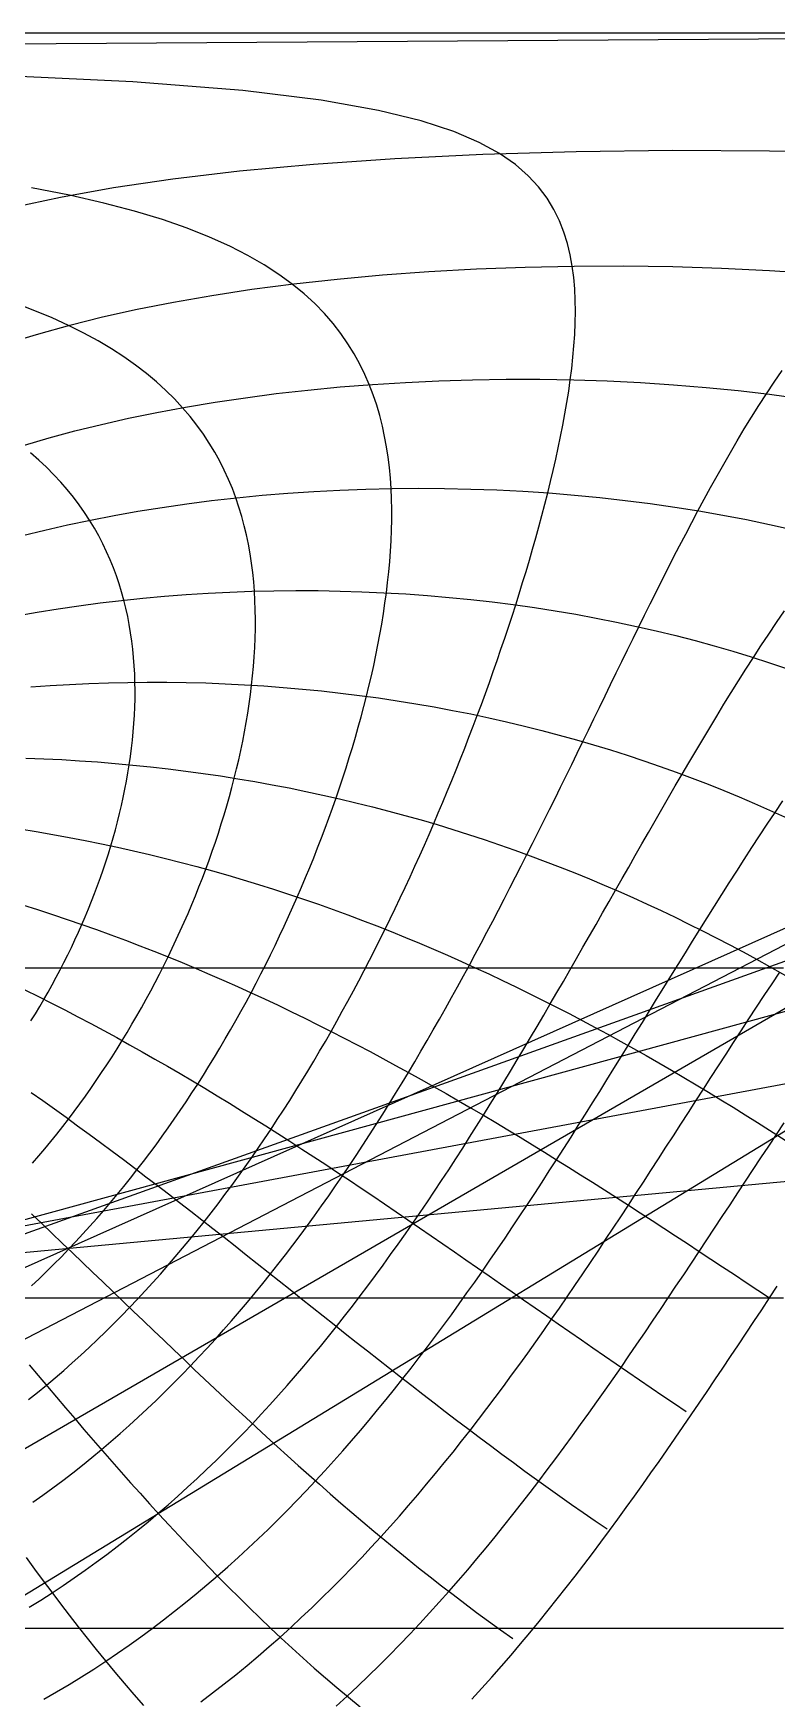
# Model space of a CAD drawing. Header units: millimetres. Extents: x -267 to 267, y -134 to 134.
# Drawn here: x 55.8 to 134.3, y -42.3 to 133.5 of the extents above; entities that cross this region are included whole.
import ezdxf

# ---------------------------------------------------------------- set-up
doc = ezdxf.new("R2010")
doc.units = ezdxf.units.MM
doc.layers.add('ENGRAVE', color=7, linetype='Continuous')
doc.layers.add('GUIDE', color=3, linetype='Continuous')

msp = doc.modelspace()

# ---------------------------------------------------------------- linework, layer by layer
at = {"layer": 'ENGRAVE'}
for points in [[(227.6253, 133.5177), (0, 132.0342)], [(87.2534, 28.1479), (87.8509, 29.2075), (88.4421, 30.2715), (89.0271, 31.3398), (89.6059, 32.4123), (90.1788, 33.489), (90.7457, 34.5697), (91.3066, 35.6544), (91.8617, 36.7429), (92.4111, 37.8352), (92.9547, 38.9312), (93.4927, 40.0308), (94.025, 41.134), (94.5517, 42.2406), (95.073, 43.3506), (95.5887, 44.4638), (96.099, 45.5803), (96.6039, 46.6999), (97.1035, 47.8226), (97.5976, 48.9483), (98.0865, 50.077), (98.5701, 51.2085), (99.0483, 52.3428), (99.5213, 53.4798), (99.989, 54.6195), (100.4515, 55.7617), (100.9086, 56.9066), (101.3605, 58.0538), (101.807, 59.2036), (102.2482, 60.3556), (102.684, 61.51), (103.1145, 62.6665), (103.5394, 63.8253), (103.9588, 64.9862), (104.3727, 66.1491), (104.7809, 67.3141), (105.1833, 68.481), (105.5798, 69.6498), (105.9704, 70.8205), (106.3548, 71.9929), (106.733, 73.1671), (107.1047, 74.343), (107.4698, 75.5205), (107.8281, 76.6996), (108.1793, 77.8803), (108.5232, 79.0624), (108.8595, 80.246), (109.1879, 81.4309), (109.508, 82.6172), (109.8194, 83.8047), (110.1217, 84.9935), (110.4144, 86.1835), (110.6969, 87.3746), (110.9686, 88.5667), (111.2289, 89.7599), (111.4768, 90.954), (111.7117, 92.149), (111.9324, 93.3449), (112.138, 94.5415), (112.327, 95.7389), (112.4981, 96.9369), (112.6496, 98.1355), (112.7797, 99.3346), (112.8863, 100.5341), (112.9667, 101.7339), (113.0182, 102.9339), (113.0374, 104.1341), (113.0203, 105.3343), (112.9623, 106.5343), (112.8579, 107.7341), (112.7005, 108.9334), (112.4822, 110.1321), (112.1932, 111.3298), (111.8219, 112.5264), (111.3535, 113.7214), (110.7697, 114.9145), (110.0472, 116.1051), (109.1562, 117.2924), (108.0575, 118.4757), (106.6991, 119.6537), (105.0107, 120.8249), (102.8947, 121.9869), (100.2132, 123.1367), (96.7653, 124.2695), (92.2507, 125.3781), (86.2102, 126.4508), (77.93, 127.4687), (66.3206, 128.3985), (49.8993, 129.1831)], [(53.7426, 115.1629), (58.7037, 116.2286), (64.2859, 117.2299), (70.5597, 118.1539), (77.5845, 118.986), (85.3947, 119.7096), (93.981, 120.3068), (103.2707, 120.7598), (113.1146, 121.0529), (123.2886, 121.1748), (133.5177, 121.1203)], [(133.5177, 121.1203), (143.5181, 120.8918)], [(78.8141, 32.2276), (79.3354, 33.2185), (79.8492, 34.2139), (80.3555, 35.2137), (80.8541, 36.2178), (81.3452, 37.2261), (81.8286, 38.2384), (82.3045, 39.2547), (82.7727, 40.2749), (83.2331, 41.2989), (83.6859, 42.3267), (84.1309, 43.358), (84.5681, 44.3928), (84.9973, 45.4311), (85.4187, 46.4727), (85.8319, 47.5176), (86.2371, 48.5656), (86.6341, 49.6167), (87.0228, 50.6708), (87.403, 51.7278), (87.7747, 52.7876), (88.1378, 53.8502), (88.492, 54.9154), (88.8372, 55.9832), (89.1733, 57.0535), (89.5, 58.1262), (89.8171, 59.2012), (90.1246, 60.2784), (90.4219, 61.3578), (90.7091, 62.4392), (90.9856, 63.5227), (91.2514, 64.608), (91.5059, 65.6951), (91.7489, 66.7839), (91.9799, 67.8744), (92.1987, 68.9664), (92.4046, 70.0598), (92.5973, 71.1546), (92.7762, 72.2507), (92.9407, 73.3479), (93.0902, 74.4461), (93.2241, 75.5453), (93.3417, 76.6453), (93.4421, 77.746), (93.5244, 78.8474), (93.5879, 79.9492), (93.6314, 81.0514), (93.6538, 82.1538), (93.6541, 83.2563), (93.6307, 84.3586), (93.5825, 85.4608), (93.5076, 86.5626), (93.4045, 87.6637), (93.2713, 88.7641), (93.1059, 89.8635), (92.906, 90.9617), (92.669, 92.0584), (92.3923, 93.1535), (92.0727, 94.2464), (91.7067, 95.3371), (91.2907, 96.4251), (90.8204, 97.51), (90.2911, 98.5914), (89.6975, 99.6688), (89.0337, 100.7417), (88.293, 101.8096), (87.4682, 102.8716), (86.5507, 103.9271), (85.5311, 104.9753), (84.3988, 106.015), (83.1418, 107.0453), (81.7463, 108.0648), (80.197, 109.0721), (78.4764, 110.0654), (76.5649, 111.0428), (74.4403, 112.002), (72.0779, 112.9403), (69.4502, 113.8546), (66.527, 114.7413), (63.2758, 115.5962), (59.6624, 116.4143), (55.6521, 117.1902)], [(53.3268, 100.8613), (56.4215, 101.806), (59.6931, 102.7104), (63.1488, 103.5706), (66.7945, 104.3827), (70.6341, 105.1428), (74.6691, 105.8463), (78.8979, 106.4889), (83.3151, 107.0663), (87.911, 107.5739), (92.6714, 108.0077), (97.5768, 108.3638), (102.6031, 108.6389), (107.7216, 108.8302), (112.9004, 108.9359), (118.1047, 108.9548), (123.2988, 108.8867), (128.4476, 108.7323), (133.5177, 108.4932)], [(133.5177, 108.4932), (138.4787, 108.1719)], [(70.0583, 36.0083), (70.496, 36.9177), (70.9251, 37.8313), (71.3454, 38.749), (71.7568, 39.6708), (72.1592, 40.5965), (72.5526, 41.526), (72.9369, 42.4593), (73.3118, 43.3961), (73.6774, 44.3365), (74.0335, 45.2802), (74.38, 46.2273), (74.7167, 47.1775), (75.0435, 48.1308), (75.3602, 49.0871), (75.6667, 50.0462), (75.9627, 51.0081), (76.2481, 51.9727), (76.5227, 52.9398), (76.7861, 53.9093), (77.0383, 54.8811), (77.279, 55.8552), (77.5078, 56.8313), (77.7245, 57.8094), (77.9288, 58.7894), (78.1204, 59.7712), (78.2989, 60.7546), (78.4639, 61.7395), (78.6151, 62.7257), (78.752, 63.7133), (78.8743, 64.702), (78.9813, 65.6916), (79.0727, 66.6822), (79.1478, 67.6734), (79.2062, 68.6653), (79.2471, 69.6575), (79.27, 70.6501), (79.2741, 71.6427), (79.2587, 72.6354), (79.223, 73.6278), (79.1662, 74.6198), (79.0874, 75.6112), (78.9855, 76.6018), (78.8596, 77.5914), (78.7085, 78.5798), (78.5311, 79.5668), (78.3261, 80.5521), (78.0922, 81.5355), (77.8278, 82.5167), (77.5315, 83.4954), (77.2016, 84.4714), (76.8362, 85.4442), (76.4335, 86.4135), (75.9915, 87.3791), (75.5078, 88.3404), (74.9802, 89.2971), (74.4061, 90.2487), (73.7828, 91.1947), (73.1074, 92.1346), (72.3768, 93.0679), (71.5876, 93.9939), (70.7362, 94.9119), (69.8189, 95.8213), (68.8316, 96.7213), (67.7699, 97.6109), (66.6293, 98.4894), (65.405, 99.3558), (64.0917, 100.2088), (62.6842, 101.0475), (61.1769, 101.8705), (59.5639, 102.6764), (57.8395, 103.4638), (55.9977, 104.231), (54.0324, 104.9763)], [(54.8985, 90.043), (57.5202, 90.805), (60.2267, 91.5318), (63.0184, 92.2214), (65.8947, 92.8721), (68.8544, 93.4818), (71.8957, 94.0487), (75.0157, 94.5708), (78.2109, 95.0464), (81.4767, 95.4737), (84.8074, 95.8511), (88.1968, 96.1769), (91.6373, 96.45), (95.1208, 96.669), (98.6384, 96.8331), (102.1805, 96.9414), (105.7372, 96.9935), (109.2983, 96.9891), (112.8534, 96.9283), (116.3924, 96.8113), (119.9053, 96.6387), (123.3828, 96.4112), (126.8159, 96.1299), (130.1966, 95.796), (133.5177, 95.4108)], [(95.4108, 23.8194), (96.0747, 24.9352), (96.7337, 26.0552), (97.3879, 27.1791), (98.0375, 28.307), (98.6826, 29.4387), (99.3233, 30.5741), (99.9599, 31.7131), (100.5925, 32.8557), (101.2212, 34.0018), (101.8461, 35.1512), (102.4675, 36.3039), (103.0855, 37.4599), (103.7003, 38.619), (104.3119, 39.7811), (104.9207, 40.9463), (105.5266, 42.1143), (106.13, 43.2852), (106.7309, 44.4589), (107.3295, 45.6353), (107.926, 46.8143), (108.5206, 47.9959), (109.1134, 49.18), (109.7047, 50.3665), (110.2946, 51.5554), (110.8833, 52.7466), (111.471, 53.94), (112.0579, 55.1357), (112.6442, 56.3335), (113.2301, 57.5333), (113.8159, 58.7352), (114.4018, 59.939), (114.9881, 61.1447), (115.5749, 62.3523), (116.1626, 63.5616), (116.7514, 64.7727), (117.3416, 65.9855), (117.9336, 67.1999), (118.5276, 68.4159), (119.124, 69.6333), (119.7232, 70.8523), (120.3256, 72.0727), (120.9315, 73.2944), (121.5414, 74.5174), (122.1558, 75.7417), (122.7752, 76.9671), (123.4001, 78.1937), (124.0312, 79.4214), (124.6691, 80.6501), (125.3144, 81.8798), (125.9679, 83.1104), (126.6306, 84.3419), (127.3032, 85.5741), (127.9867, 86.807), (128.6823, 88.0406), (129.3913, 89.2748), (130.1148, 90.5095), (130.8545, 91.7446), (131.6119, 92.9801), (132.3891, 94.2158), (133.1881, 95.4516), (134.0112, 96.6875), (134.8613, 97.9233)], [(133.5177, 95.4108), (136.7729, 94.9759)], [(60.9614, 39.4379), (61.3112, 40.2522), (61.6514, 41.0702), (61.9819, 41.8919), (62.3027, 42.7171), (62.6135, 43.5457), (62.9141, 44.3776), (63.2046, 45.2126), (63.4846, 46.0508), (63.7541, 46.8918), (64.0128, 47.7357), (64.2606, 48.5822), (64.4973, 49.4314), (64.7226, 50.2829), (64.9364, 51.1368), (65.1385, 51.9928), (65.3285, 52.8509), (65.5062, 53.711), (65.6714, 54.5728), (65.8239, 55.4362), (65.9632, 56.3012), (66.0892, 57.1676), (66.2014, 58.0352), (66.2996, 58.9039), (66.3833, 59.7735), (66.4523, 60.6439), (66.5061, 61.515), (66.5443, 62.3865), (66.5666, 63.2583), (66.5723, 64.1303), (66.5611, 65.0022), (66.5324, 65.874), (66.4858, 66.7453), (66.4206, 67.6161), (66.3363, 68.4861), (66.2322, 69.3552), (66.1078, 70.223), (65.9623, 71.0895), (65.7951, 71.9543), (65.6053, 72.8173), (65.3922, 73.6782), (65.1551, 74.5367), (64.8929, 75.3927), (64.6049, 76.2457), (64.29, 77.0955), (63.9473, 77.9419), (63.5757, 78.7845), (63.1742, 79.623), (62.7416, 80.457), (62.2767, 81.2862), (61.7782, 82.1101), (61.245, 82.9285), (60.6756, 83.7408), (60.0687, 84.5467), (59.4227, 85.3457), (58.7363, 86.1372), (58.0078, 86.9208), (57.2356, 87.696), (56.4182, 88.4621), (55.5537, 89.2186)], [(54.6943, 80.4928), (57.0449, 81.0702), (59.4397, 81.6164), (61.8776, 82.1302), (64.357, 82.6109), (66.8765, 83.0573), (69.4338, 83.4685), (72.0269, 83.8437), (74.653, 84.1821), (77.3094, 84.4828), (79.993, 84.7451), (82.7005, 84.9685), (85.4282, 85.1523), (88.1723, 85.2962), (90.9291, 85.3997), (93.6943, 85.4626), (96.4639, 85.4847), (99.2337, 85.466), (101.9994, 85.4065), (104.757, 85.3064), (107.5024, 85.1659), (110.2316, 84.9855), (112.9409, 84.7654), (115.6266, 84.5063), (118.2855, 84.2088), (120.9143, 83.8736), (123.5102, 83.5015), (126.0707, 83.0932), (128.5934, 82.6498), (131.0763, 82.172), (133.5177, 81.6608)], [(240.6866, 82.042), (-25.7022, -80.606)], [(133.5177, 81.6608), (135.9162, 81.1173)], [(216.4975, 77.6985), (-49.426, -76.3829)], [(54.0755, 72.0336), (56.2477, 72.4135), (58.4413, 72.7655), (60.6552, 73.0893), (62.8878, 73.3843), (65.1377, 73.6501), (67.4033, 73.8863), (69.6829, 74.0926), (71.9748, 74.2686), (74.277, 74.414), (76.5877, 74.5286), (78.9048, 74.6123), (81.2265, 74.6648), (83.5505, 74.6862), (85.875, 74.6763), (88.1977, 74.6352), (90.5168, 74.5629), (92.8301, 74.4597), (95.1356, 74.3255), (97.4315, 74.1607), (99.7158, 73.9656), (101.9867, 73.7403), (104.2426, 73.4853), (106.4818, 73.201), (108.7027, 72.8877), (110.9039, 72.546), (113.0841, 72.1763), (115.2421, 71.7791), (117.3767, 71.3551), (119.487, 70.9047), (121.5721, 70.4285), (123.6312, 69.9272), (125.6637, 69.4013), (127.669, 68.8515), (129.6466, 68.2783), (131.5963, 67.6825), (133.5177, 67.0647)], [(103.3272, 19.2889), (104.0467, 20.4495), (104.7625, 21.6136), (105.4748, 22.7812), (106.1838, 23.9521), (106.8899, 25.1262), (107.5932, 26.3036), (108.2939, 27.4839), (108.9923, 28.6673), (109.6886, 29.8535), (110.383, 31.0426), (111.0758, 32.2343), (111.7672, 33.4287), (112.4575, 34.6256), (113.147, 35.825), (113.8358, 37.0268), (114.5243, 38.2308), (115.2127, 39.4371), (115.9013, 40.6455), (116.5904, 41.856), (117.2803, 43.0684), (117.9712, 44.2828), (118.6636, 45.499), (119.3577, 46.7169), (120.0539, 47.9365), (120.7525, 49.1577), (121.4538, 50.3805), (122.1583, 51.6047), (122.8664, 52.8302), (123.5784, 54.0571), (124.2949, 55.2851), (125.0162, 56.5143), (125.7428, 57.7445), (126.4752, 58.9758), (127.214, 60.2078), (127.9598, 61.4407), (128.713, 62.6743), (129.4744, 63.9086), (130.2445, 65.1433), (131.0242, 66.3785), (131.8142, 67.614), (132.6152, 68.8498), (133.4281, 70.0856), (134.2539, 71.3215), (135.0935, 72.5573)], [(197.282, 69.5659), (-68.4494, -68.3848)], [(133.5177, 67.0647), (135.4107, 66.4255)], [(55.5765, 64.5156), (57.6132, 64.66), (59.656, 64.7799), (61.7037, 64.8752), (63.7553, 64.9458), (65.8095, 64.9917), (67.8653, 65.0127), (69.9215, 65.0089), (71.977, 64.9802), (74.0305, 64.9268), (76.081, 64.8486), (78.1273, 64.7457), (80.1684, 64.6183), (82.2031, 64.4665), (84.2303, 64.2904), (86.2491, 64.0904), (88.2585, 63.8665), (90.2575, 63.619), (92.2452, 63.3482), (94.2208, 63.0544), (96.1834, 62.7379), (98.1323, 62.3989), (100.0668, 62.0379), (101.9861, 61.6552), (103.8898, 61.2512), (105.7773, 60.8262), (107.648, 60.3806), (109.5016, 59.9149), (111.3376, 59.4294), (113.1557, 58.9245), (114.9556, 58.4007), (116.7371, 57.8585), (118.5, 57.2981), (120.2441, 56.7201), (121.9694, 56.125), (123.6757, 55.513), (125.3631, 54.8847), (127.0316, 54.2404), (128.6812, 53.5807), (130.312, 52.9059), (131.9241, 52.2164), (133.5177, 51.5127)], [(181.7589, 59.849), (-83.9232, -58.7879)], [(55.0594, 56.9945), (56.9501, 56.9235), (58.8379, 56.8322), (60.7222, 56.7205), (62.6022, 56.5885), (64.4773, 56.4364), (66.3468, 56.2642), (68.2101, 56.0722), (70.0666, 55.8605), (71.9155, 55.6293), (73.7565, 55.3787), (75.5889, 55.1089), (77.4122, 54.8203), (79.2259, 54.513), (81.0295, 54.1872), (82.8227, 53.8432), (84.6049, 53.4812), (86.3759, 53.1017), (88.1352, 52.7047), (89.8826, 52.2906), (91.6178, 51.8597), (93.3405, 51.4123), (95.0504, 50.9486), (96.7475, 50.4691), (98.4314, 49.974), (100.1021, 49.4636), (101.7595, 48.9382), (103.4035, 48.3982), (105.034, 47.8439), (106.6509, 47.2756), (108.2543, 46.6936), (109.8442, 46.0983), (111.4205, 45.4899), (112.9834, 44.8688), (114.5329, 44.2353), (116.0691, 43.5898), (117.5921, 42.9324), (119.102, 42.2636), (120.599, 41.5837), (122.0832, 40.8929), (123.5547, 40.1916), (125.0138, 39.48), (126.4606, 38.7585), (127.8953, 38.0273), (129.3181, 37.2868), (130.7293, 36.5372), (132.1291, 35.7787), (133.5177, 35.0118)], [(133.5177, 51.5127), (135.0929, 50.7952), (136.65, 50.0643), (138.1891, 49.3203), (139.7106, 48.5637), (141.2145, 47.7949), (142.7013, 47.0142), (144.1712, 46.222), (145.6245, 45.4186), (147.0616, 44.6046), (148.4827, 43.78), (149.8881, 42.9455), (151.2784, 42.1011), (152.6536, 41.2474), (154.0144, 40.3846), (155.3609, 39.513), (156.6935, 38.633), (158.0127, 37.7448), (159.3188, 36.8487), (-106.4232, -35.9451)], [(111.0479, 14.601), (111.8112, 15.7954), (112.5719, 16.9926), (113.3303, 18.1925), (114.0868, 19.395), (114.8416, 20.5999), (115.5949, 21.8073), (116.3472, 23.017), (117.0986, 24.2288), (117.8495, 25.4428), (118.6001, 26.6587), (119.3508, 27.8766), (120.1019, 29.0962), (120.8537, 30.3176), (121.6065, 31.5406), (122.3607, 32.7652), (123.1166, 33.9911), (123.8745, 35.2185), (124.6349, 36.447), (125.398, 37.6767), (126.1643, 38.9075), (126.9342, 40.1393), (127.708, 41.3719), (128.4862, 42.6053), (129.2692, 43.8393), (130.0576, 45.074), (130.8516, 46.309), (131.652, 47.5445), (132.4591, 48.7802), (133.2735, 50.0161), (134.0958, 51.252), (134.9265, 52.4878)], [(54.403, 49.5255), (56.1449, 49.2413), (57.8789, 48.9408), (59.6048, 48.6242), (61.3222, 48.2917), (63.0309, 47.9436), (64.7305, 47.5801), (66.4209, 47.2013), (68.1017, 46.8076), (69.7729, 46.3991), (71.4341, 45.9761), (73.0853, 45.5389), (74.7263, 45.0877), (76.3569, 44.6228), (77.9771, 44.1444), (79.5867, 43.6527), (81.1858, 43.1481), (82.7741, 42.6308), (84.3518, 42.1011), (85.9188, 41.5592), (87.4751, 41.0055), (89.0206, 40.4401), (90.5556, 39.8633), (92.0799, 39.2754), (93.5936, 38.6767), (95.0968, 38.0674), (96.5897, 37.4479), (98.0722, 36.8183), (99.5446, 36.1788), (101.0068, 35.5299), (102.4591, 34.8717), (103.9016, 34.2045), (105.3344, 33.5285), (106.7577, 32.8441), (108.1717, 32.1513), (109.5764, 31.4505), (110.9722, 30.742), (112.3591, 30.0259), (113.7374, 29.3025), (115.1073, 28.5721), (116.4689, 27.8348), (117.8225, 27.0909), (119.1683, 26.3407), (120.5064, 25.5842), (121.8372, 24.8219), (123.1607, 24.0538), (124.4773, 23.2803), (125.7872, 22.5014), (127.0906, 21.7175), (128.3876, 20.9288), (129.6786, 20.1353), (130.9638, 19.3374), (132.2434, 18.5353), (133.5177, 17.7291)], [(170.3053, 48.1424), (-95.4101, -47.1671)], [(54.7014, 41.5028), (56.2811, 41.0043), (57.851, 40.4939), (59.4111, 39.9716), (60.9614, 39.4379), (62.5019, 38.893), (64.0326, 38.3371), (65.5535, 37.7704), (67.0647, 37.1932), (68.5663, 36.6058), (70.0583, 36.0083), (71.5407, 35.4012), (73.0138, 34.7845), (74.4775, 34.1585), (75.9321, 33.5236), (77.3776, 32.8798), (78.8141, 32.2276), (80.2418, 31.567), (81.6608, 30.8984), (83.0714, 30.2219), (84.4735, 29.5379), (85.8675, 28.8465), (87.2534, 28.1479), (88.6315, 27.4425), (90.002, 26.7304), (91.3649, 26.0118), (92.7206, 25.2869), (94.0691, 24.5561), (95.4108, 23.8194), (96.7458, 23.0771), (98.0742, 22.3294), (99.3964, 21.5766), (100.7125, 20.8187), (102.0227, 20.0561), (103.3272, 19.2889), (104.6263, 18.5174), (105.9202, 17.7417), (107.2091, 16.962), (108.4932, 16.1785), (109.7727, 15.3914), (111.0479, 14.601), (112.319, 13.8073), (113.5862, 13.0106), (114.8497, 12.211), (116.1098, 11.4088), (117.3667, 10.6042), (118.6206, 9.7972), (119.8717, 8.9881), (121.1203, 8.1771), (122.3666, 7.3644), (123.6108, 6.5501), (124.8532, 5.7344), (126.094, 4.9174), (127.3334, 4.0995), (128.5716, 3.2806), (129.8089, 2.4611), (131.0456, 1.641), (132.2817, 0.8206), (133.5177, 0)], [(55.5921, 29.249), (56.057, 30.0035), (56.5136, 30.7634), (56.9617, 31.5285), (57.4014, 32.2986), (57.8324, 33.0737), (58.2548, 33.8536), (58.6684, 34.6382), (59.0732, 35.4273), (59.4691, 36.221), (59.8559, 37.019), (60.2337, 37.8212), (60.6022, 38.6276), (60.9614, 39.4379)], [(55.7593, 14.2363), (56.4104, 14.9939), (57.0535, 15.7589), (57.6886, 16.5312), (58.3157, 17.3106), (58.9348, 18.097), (59.5459, 18.8903), (60.149, 19.6904), (60.7441, 20.497), (61.3311, 21.3102), (61.91, 22.1297), (62.4809, 22.9555), (63.0437, 23.7874), (63.5983, 24.6252), (64.1449, 25.469), (64.6833, 26.3185), (65.2134, 27.1736), (65.7354, 28.0342), (66.2492, 28.9002), (66.7547, 29.7715), (67.2519, 30.6479), (67.7407, 31.5294), (68.2212, 32.4158), (68.6932, 33.307), (69.1568, 34.2029), (69.6118, 35.1034), (70.0583, 36.0083)], [(133.5177, 35.0118), (134.8953, 34.2366), (136.2622, 33.4534), (137.6186, 32.6625), (138.9648, 31.8641), (140.301, 31.0585), (141.6276, 30.2459), (142.9447, 29.4266), (144.2526, 28.6009), (145.5517, 27.7689), (146.8421, 26.931), (148.1242, 26.0872), (149.3983, 25.238), (-116.3709, -24.3834)], [(54.8906, 34.863), (56.3741, 34.863), (57.8577, 34.863), (59.3412, 34.863), (60.8247, 34.863), (62.3083, 34.863), (63.7918, 34.863), (65.2753, 34.863), (66.7588, 34.863), (68.2424, 34.863), (69.7259, 34.863), (71.2094, 34.863), (72.693, 34.863), (74.1765, 34.863), (75.66, 34.863), (77.1436, 34.863), (78.6271, 34.863), (80.1106, 34.863), (81.5941, 34.863), (83.0777, 34.863), (84.5612, 34.863), (86.0447, 34.863), (87.5283, 34.863), (89.0118, 34.863), (90.4953, 34.863), (91.9789, 34.863), (93.4624, 34.863), (94.9459, 34.863), (96.4294, 34.863), (97.913, 34.863), (99.3965, 34.863), (100.88, 34.863), (102.3636, 34.863), (103.8471, 34.863), (105.3306, 34.863), (106.8142, 34.863), (108.2977, 34.863), (109.7812, 34.863), (111.2647, 34.863), (112.7483, 34.863), (114.2318, 34.863), (115.7153, 34.863), (117.1989, 34.863), (118.6824, 34.863), (120.1659, 34.863), (121.6494, 34.863), (123.133, 34.863), (124.6165, 34.863), (126.1, 34.863), (127.5836, 34.863), (129.0671, 34.863), (130.5506, 34.863), (132.0342, 34.863), (133.5177, 34.863)], [(118.6206, 9.7972), (119.4154, 11.0152), (120.2087, 12.235), (121.0008, 13.4567), (121.7921, 14.68), (122.5829, 15.905), (123.3734, 17.1314), (124.1641, 18.3592), (124.9552, 19.5882), (125.7471, 20.8184), (126.5401, 22.0497), (127.3347, 23.2819), (128.131, 24.5149), (128.9296, 25.7487), (129.7307, 26.9831), (130.5348, 28.218), (131.3421, 29.4533), (132.1533, 30.6889), (132.9685, 31.9248), (133.7883, 33.1607), (134.6131, 34.3965)], [(133.5177, 34.863), (135.0012, 34.863)], [(54.9587, 32.522), (56.3683, 31.8255), (57.7689, 31.121), (59.1605, 30.4089), (60.5434, 29.6894), (61.9177, 28.9627), (63.2837, 28.229), (64.6416, 27.4887), (65.9915, 26.7418), (67.3337, 25.9886), (68.6684, 25.2294), (69.9957, 24.4644), (71.316, 23.6937), (72.6295, 22.9177), (73.9363, 22.1364), (75.2366, 21.3502), (76.5309, 20.5593), (77.8191, 19.7637), (79.1017, 18.9638), (80.3788, 18.1598), (81.6506, 17.3518), (82.9174, 16.54), (84.1795, 15.7247), (85.437, 14.906), (86.6902, 14.0841), (87.9394, 13.2592), (89.1848, 12.4314), (90.4266, 11.6011), (91.665, 10.7684), (92.9004, 9.9333), (94.1329, 9.0962), (95.3628, 8.2572), (96.5903, 7.4165), (97.8158, 6.5743), (99.0393, 5.7307), (100.2612, 4.8859), (101.4817, 4.0401), (102.701, 3.1935), (103.9195, 2.3462), (105.1372, 1.4985), (106.3546, 0.6504), (107.5717, -0.1978), (108.7889, -1.046), (110.0064, -1.8939), (111.2244, -2.7415), (112.4433, -3.5885), (113.6631, -4.4347), (114.8842, -5.2801), (116.1069, -6.1243), (117.3313, -6.9673), (118.5576, -7.8088), (119.7863, -8.6488), (121.0173, -9.4869), (122.2512, -10.3231), (123.4879, -11.1571), (124.7279, -11.9887)], [(55.6384, 1.2774), (56.44, 2.0344), (57.233, 2.8006), (58.0175, 3.5758), (58.7935, 4.3597), (59.561, 5.1523), (60.3201, 5.9534), (61.0707, 6.7628), (61.8129, 7.5804), (62.5468, 8.406), (63.2724, 9.2395), (63.9897, 10.0807), (64.6987, 10.9294), (65.3995, 11.7856), (66.0921, 12.649), (66.7767, 13.5196), (67.4531, 14.3972), (68.1214, 15.2816), (68.7818, 16.1727), (69.4342, 17.0705), (70.0786, 17.9747), (70.7151, 18.8852), (71.3438, 19.8019), (71.9646, 20.7246), (72.5776, 21.6534), (73.1829, 22.5879), (73.7804, 23.5281), (74.3703, 24.4739), (74.9524, 25.4252), (75.5269, 26.3818), (76.0937, 27.3437), (76.653, 28.3107), (77.2046, 29.2827), (77.7487, 30.2595), (78.2852, 31.2412), (78.8141, 32.2276)], [(55.3406, -10.7254), (56.281, -9.9709), (57.2116, -9.2058), (58.1324, -8.4301), (59.0435, -7.6441), (59.9449, -6.8479), (60.8367, -6.0419), (61.719, -5.2261), (62.5917, -4.4008), (63.4551, -3.5661), (64.3092, -2.7222), (65.154, -1.8694), (65.9896, -1.0078), (66.8161, -0.1375), (67.6337, 0.7412), (68.4423, 1.6281), (69.2421, 2.5232), (70.0332, 3.4262), (70.8156, 4.337), (71.5896, 5.2554), (72.355, 6.1812), (73.1121, 7.1144), (73.861, 8.0547), (74.6017, 9.0019), (75.3344, 9.9561), (76.0591, 10.9169), (76.7759, 11.8842), (77.485, 12.858), (78.1864, 13.8381), (78.8802, 14.8243), (79.5666, 15.8166), (80.2456, 16.8147), (80.9173, 17.8185), (81.5818, 18.8281), (82.2392, 19.8431), (82.8896, 20.8635), (83.533, 21.8892), (84.1697, 22.9201), (84.7996, 23.956), (85.4228, 24.9968), (86.0395, 26.0425), (86.6497, 27.0929), (87.2534, 28.1479)], [(55.7837, -21.5722), (56.8525, -20.812), (57.9095, -20.0396), (58.955, -19.2553), (59.9889, -18.4595), (61.0113, -17.6522), (62.0225, -16.8338), (63.0223, -16.0045), (64.0111, -15.1645), (64.9888, -14.3141), (65.9556, -13.4536), (66.9117, -12.583), (67.8571, -11.7027), (68.792, -10.8128), (69.7165, -9.9136), (70.6308, -9.0053), (71.535, -8.0881), (72.4292, -7.1621), (73.3137, -6.2277), (74.1885, -5.2849), (75.0539, -4.334), (75.9099, -3.3751), (76.7567, -2.4085), (77.5945, -1.4343), (78.4235, -0.4527), (79.2438, 0.5361), (80.0555, 1.532), (80.8588, 2.5348), (81.654, 3.5444), (82.441, 4.5606), (83.2202, 5.5832), (83.9916, 6.6121), (84.7555, 7.6471), (85.5119, 8.6881), (86.261, 9.735), (87.0031, 10.7876), (87.7382, 11.8458), (88.4665, 12.9094), (89.1882, 13.9784), (89.9035, 15.0526), (90.6124, 16.1319), (91.3151, 17.2161), (92.0118, 18.3052), (92.7027, 19.399), (93.3879, 20.4974), (94.0675, 21.6004), (94.7418, 22.7077), (95.4108, 23.8194)], [(55.6021, 21.7066), (56.8393, 20.8326), (58.0702, 19.9543), (59.295, 19.0721), (60.514, 18.186), (61.7275, 17.2963), (62.9357, 16.4032), (64.139, 15.5068), (65.3376, 14.6075), (66.5318, 13.7053), (67.7219, 12.8004), (68.9081, 11.8931), (70.0908, 10.9835), (71.2702, 10.0719), (72.4466, 9.1583), (73.6202, 8.2429), (74.7914, 7.326), (75.9604, 6.4078), (77.1274, 5.4883), (78.2929, 4.5678), (79.457, 3.6464), (80.62, 2.7244), (81.7822, 1.8018), (82.9439, 0.8789), (84.1053, -0.0442), (85.2667, -0.9672), (86.4284, -1.8901), (87.5907, -2.8126), (88.7538, -3.7346), (89.918, -4.6559), (91.0836, -5.5763), (92.2509, -6.4957), (93.42, -7.4138), (94.5914, -8.3306), (95.7653, -9.2458), (96.942, -10.1592), (98.1217, -11.0707), (99.3046, -11.98), (100.4912, -12.8871), (101.6817, -13.7917), (102.8763, -14.6937), (104.0753, -15.5927), (105.2791, -16.4888), (106.4878, -17.3816), (107.7018, -18.2709), (108.9214, -19.1566), (110.1467, -20.0385), (111.3782, -20.9164), (112.6161, -21.79), (113.8606, -22.6592), (115.1121, -23.5238), (116.3709, -24.3834)], [(133.5177, 17.7291), (134.7868, 16.9191), (136.0511, 16.1054), (137.3107, 15.2882), (138.5659, 14.4678), (139.8169, 13.6443), (141.064, 12.8178), (-124.7279, -11.9887)], [(55.4053, -32.6495), (56.6158, -31.8928), (57.812, -31.1223), (58.994, -30.3384), (60.1618, -29.5413), (61.3156, -28.7314), (62.4555, -27.909), (63.5816, -27.0744), (64.6942, -26.2278), (65.7934, -25.3696), (66.8793, -24.5001), (67.9522, -23.6194), (69.0121, -22.728), (70.0594, -21.826), (71.0942, -20.9137), (72.1167, -19.9914), (73.1271, -19.0593), (74.1257, -18.1177), (75.1125, -17.1668), (76.088, -16.2069), (77.0522, -15.2381), (78.0054, -14.2608), (78.9479, -13.2751), (79.8798, -12.2812), (80.8014, -11.2794), (81.7129, -10.2698), (82.6145, -9.2527), (83.5064, -8.2282), (84.389, -7.1966), (85.2624, -6.158), (86.1268, -5.1126), (86.9824, -4.0605), (87.8296, -3.0021), (88.6684, -1.9373), (89.4992, -0.8665), (90.3222, 0.2103), (91.1376, 1.2929), (91.9455, 2.3811), (92.7463, 3.4749), (93.5402, 4.5739), (94.3273, 5.6782), (95.1079, 6.7876), (95.8822, 7.9019), (96.6505, 9.021), (97.4129, 10.1448), (98.1696, 11.2731), (98.9209, 12.4059), (99.6671, 13.5429), (100.4082, 14.6842), (101.1446, 15.8295), (101.8764, 16.9789), (102.6039, 18.132), (103.3272, 19.2889)], [(126.094, 4.9174), (126.908, 6.1491), (127.7214, 7.3817), (128.5346, 8.6151), (129.348, 9.8492), (130.1619, 11.0839), (130.9766, 12.3191), (131.7924, 13.5546), (132.6098, 14.7903), (133.4291, 16.0262), (134.2507, 17.2621), (135.0749, 18.4979)], [(56.9604, -42.3705), (58.2993, -41.5953), (59.6204, -40.8052), (60.9238, -40.0004), (62.2097, -39.1815), (63.4783, -38.3487), (64.7299, -37.5025), (65.9645, -36.6432), (67.1826, -35.7712), (68.3842, -34.8868), (69.5698, -33.9904), (70.7394, -33.0822), (71.8936, -32.1627), (73.0324, -31.2322), (74.1562, -30.2909), (75.2653, -29.3392), (76.3601, -28.3773), (77.4407, -27.4056), (78.5075, -26.4243), (79.5608, -25.4337), (80.601, -24.4341), (81.6283, -23.4257), (82.643, -22.4088), (83.6455, -21.3836), (84.6361, -20.3505), (85.615, -19.3095), (86.5827, -18.261), (87.5393, -17.2051), (88.4852, -16.1421), (89.4207, -15.0722), (90.3462, -13.9956), (91.2618, -12.9125), (92.1679, -11.8231), (93.0649, -10.7275), (93.953, -9.626), (94.8324, -8.5187), (95.7035, -7.4059), (96.5666, -6.2876), (97.422, -5.164), (98.2699, -4.0354), (99.1106, -2.9018), (99.9445, -1.7634), (100.7717, -0.6203), (101.5926, 0.5272), (102.4074, 1.6791), (103.2164, 2.8352), (104.0199, 3.9955), (104.8182, 5.1597), (105.6115, 6.3277), (106.4001, 7.4994), (107.1842, 8.6747), (107.9642, 9.8535), (108.7403, 11.0356), (109.5128, 12.221), (110.2819, 13.4095), (111.0479, 14.601)], [(55.6438, 8.8716), (56.7246, 7.8498), (57.8029, 6.8267), (58.8792, 5.8025), (59.9537, 4.7774), (61.0267, 3.7516), (62.0986, 2.7252), (63.1697, 1.6983), (64.2402, 0.6711), (65.3106, -0.3561), (66.381, -1.3833), (67.4519, -2.4103), (68.5235, -3.4369), (69.5961, -4.463), (70.6701, -5.4883), (71.7458, -6.5128), (72.8235, -7.5362), (73.9035, -8.5584), (74.9861, -9.5792), (76.0717, -10.5985), (77.1605, -11.6161), (78.2529, -12.6318), (79.3492, -13.6454), (80.4498, -14.6568), (81.5549, -15.6658), (82.6649, -16.6722), (83.7802, -17.6757), (84.901, -18.6764), (86.0277, -19.6738), (87.1607, -20.6679), (88.3002, -21.6585), (89.4466, -22.6453), (90.6004, -23.6281), (91.7617, -24.6068), (92.9311, -25.5811), (94.1087, -26.5509), (95.2951, -27.5158), (96.4905, -28.4757), (97.6953, -29.4303), (98.9098, -30.3795), (100.1346, -31.3229), (101.3698, -32.2603), (102.6159, -33.1915), (103.8733, -34.1162), (105.1423, -35.0341), (106.4232, -35.9451)], [(73.4965, -42.6484), (74.7475, -41.7022), (75.9798, -40.7444), (77.1937, -39.7755), (78.3897, -38.7958), (79.5682, -37.8057), (80.7296, -36.8055), (81.8744, -35.7956), (83.003, -34.7762), (84.1159, -33.7477), (85.2134, -32.7103), (86.2961, -31.6645), (87.3642, -30.6104), (88.4183, -29.5483), (89.4588, -28.4785), (90.4861, -27.4012), (91.5005, -26.3168), (92.5026, -25.2254), (93.4926, -24.1273), (94.4711, -23.0227), (95.4383, -21.9118), (96.3947, -20.7949), (97.3407, -19.6721), (98.2766, -18.5437), (99.2028, -17.4098), (100.1196, -16.2706), (101.0275, -15.1264), (101.9268, -13.9773), (102.8178, -12.8234), (103.7009, -11.665), (104.5765, -10.5022), (105.4448, -9.3351), (106.3062, -8.164), (107.161, -6.989), (108.0097, -5.8101), (108.8524, -4.6277), (109.6896, -3.4417), (110.5214, -2.2524), (111.3484, -1.0599), (112.1707, 0.1358), (112.9887, 1.3344), (113.8028, 2.5358), (114.6131, 3.7399), (115.4201, 4.9467), (116.224, 6.1559), (117.0252, 7.3674), (117.8239, 8.5813), (118.6206, 9.7972)], [(87.7783, -43.1125), (88.9418, -42.047), (90.0873, -40.973), (91.2156, -39.891), (92.3271, -38.8012), (93.4225, -37.7039), (94.5022, -36.5994), (95.5669, -35.488), (96.6171, -34.37), (97.6532, -33.2456), (98.6759, -32.115), (99.6856, -30.9786), (100.6828, -29.8365), (101.668, -28.689), (102.6416, -27.5363), (103.6043, -26.3786), (104.5563, -25.2161), (105.4981, -24.0489), (106.4303, -22.8774), (107.3531, -21.7016), (108.2671, -20.5218), (109.1726, -19.3382), (110.0701, -18.1508), (110.96, -16.9599), (111.8426, -15.7656), (112.7183, -14.568), (113.5876, -13.3674), (114.4508, -12.1639), (115.3082, -10.9576), (116.1602, -9.7487), (117.0073, -8.5372), (117.8496, -7.3234), (118.6877, -6.1073), (119.5219, -4.8891), (120.3524, -3.669), (121.1797, -2.447), (122.004, -1.2232), (122.8258, 0.0022), (123.6454, 1.229), (124.463, 2.4573), (125.2791, 3.6868), (126.094, 4.9174)], [(54.8906, 0), (56.3741, 0), (57.8577, 0), (59.3412, 0), (60.8247, 0), (62.3083, 0), (63.7918, 0), (65.2753, 0), (66.7588, 0), (68.2424, 0), (69.7259, 0), (71.2094, 0), (72.693, 0), (74.1765, 0), (75.66, 0), (77.1436, 0), (78.6271, 0), (80.1106, 0), (81.5941, 0), (83.0777, 0), (84.5612, 0), (86.0447, 0), (87.5283, 0), (89.0118, 0), (90.4953, 0), (91.9789, 0), (93.4624, 0), (94.9459, 0), (96.4294, 0), (97.913, 0), (99.3965, 0), (100.88, 0), (102.3636, 0), (103.8471, 0), (105.3306, 0), (106.8142, 0), (108.2977, 0), (109.7812, 0), (111.2647, 0), (112.7483, 0), (114.2318, 0), (115.7153, 0), (117.1989, 0), (118.6824, 0), (120.1659, 0), (121.6494, 0), (123.133, 0), (124.6165, 0), (126.1, 0), (127.5836, 0), (129.0671, 0), (130.5506, 0), (132.0342, 0), (133.5177, 0)], [(102.1079, -42.3461), (103.1636, -41.1909), (104.2042, -40.0304), (105.2305, -38.8647), (106.2429, -37.6943), (107.2422, -36.5192), (108.2289, -35.3397), (109.2035, -34.156), (110.1667, -32.9684), (111.1189, -31.777), (112.0607, -30.582), (112.9925, -29.3836), (113.9149, -28.1819), (114.8284, -26.9773), (115.7334, -25.7697), (116.6304, -24.5594), (117.5198, -23.3466), (118.4021, -22.1313), (119.2777, -20.9138), (120.147, -19.6942), (121.0104, -18.4726), (121.8684, -17.2491), (122.7212, -16.024), (123.5694, -14.7973), (124.4134, -13.5691), (125.2533, -12.3397), (126.0898, -11.109), (126.923, -9.8773), (127.7535, -8.6447), (128.5815, -7.4113), (129.4074, -6.1771), (130.2315, -4.9424), (131.0543, -3.7072), (131.876, -2.4717), (132.697, -1.2359), (133.5177, 0)], [(133.5177, 0), (134.3384, 1.2359)], [(133.5177, 0), (135.0012, 0)], [(55.4082, -7.057), (56.3627, -8.196), (57.3196, -9.3339), (58.2793, -10.4707), (59.2422, -11.6061), (60.2087, -12.7401), (61.179, -13.8724), (62.1537, -15.0029), (63.1329, -16.1316), (64.1172, -17.2581), (65.1068, -18.3823), (66.1022, -19.5041), (67.1037, -20.6233), (68.1118, -21.7398), (69.1269, -22.8533), (70.1492, -23.9636), (71.1794, -25.0707), (72.2177, -26.1743), (73.2646, -27.2741), (74.3205, -28.3701), (75.3859, -29.462), (76.4612, -30.5495), (77.5468, -31.6326), (78.6433, -32.7109), (79.7511, -33.7842), (80.8707, -34.8524), (82.0026, -35.915), (83.1472, -36.972), (84.305, -38.023), (85.4767, -39.0678), (86.6626, -40.1061), (87.8634, -41.1376), (89.0796, -42.162), (90.3116, -43.1791)], [(55.0854, -27.413), (55.9728, -28.6361), (56.8693, -29.8562), (57.7752, -31.0732), (58.6911, -32.287), (59.6175, -33.4973), (60.5549, -34.7041), (61.5038, -35.907), (62.4649, -37.1059), (63.4387, -38.3005), (64.4258, -39.4908), (65.4269, -40.6763), (66.4425, -41.857), (67.4733, -43.0326)], [(54.8906, -34.863), (56.3741, -34.863), (57.8577, -34.863), (59.3412, -34.863), (60.8247, -34.863), (62.3083, -34.863), (63.7918, -34.863), (65.2753, -34.863), (66.7588, -34.863), (68.2424, -34.863), (69.7259, -34.863), (71.2094, -34.863), (72.693, -34.863), (74.1765, -34.863), (75.66, -34.863), (77.1436, -34.863), (78.6271, -34.863), (80.1106, -34.863), (81.5941, -34.863), (83.0777, -34.863), (84.5612, -34.863), (86.0447, -34.863), (87.5283, -34.863), (89.0118, -34.863), (90.4953, -34.863), (91.9789, -34.863), (93.4624, -34.863), (94.9459, -34.863), (96.4294, -34.863), (97.913, -34.863), (99.3965, -34.863), (100.88, -34.863), (102.3636, -34.863), (103.8471, -34.863), (105.3306, -34.863), (106.8142, -34.863), (108.2977, -34.863), (109.7812, -34.863), (111.2647, -34.863), (112.7483, -34.863), (114.2318, -34.863), (115.7153, -34.863), (117.1989, -34.863), (118.6824, -34.863), (120.1659, -34.863), (121.6494, -34.863), (123.133, -34.863), (124.6165, -34.863), (126.1, -34.863), (127.5836, -34.863), (129.0671, -34.863), (130.5506, -34.863), (132.0342, -34.863), (133.5177, -34.863)], [(133.5177, -34.863), (135.0012, -34.863)]]:
    msp.add_lwpolyline(points, dxfattribs=at)
at = {"layer": 'GUIDE'}
msp.add_lwpolyline([(-267.0354, -133.5177), (267.0354, -133.5177), (267.0354, 133.5177), (-267.0354, 133.5177)], close=True, dxfattribs=at)

doc.saveas('drawing.dxf')
